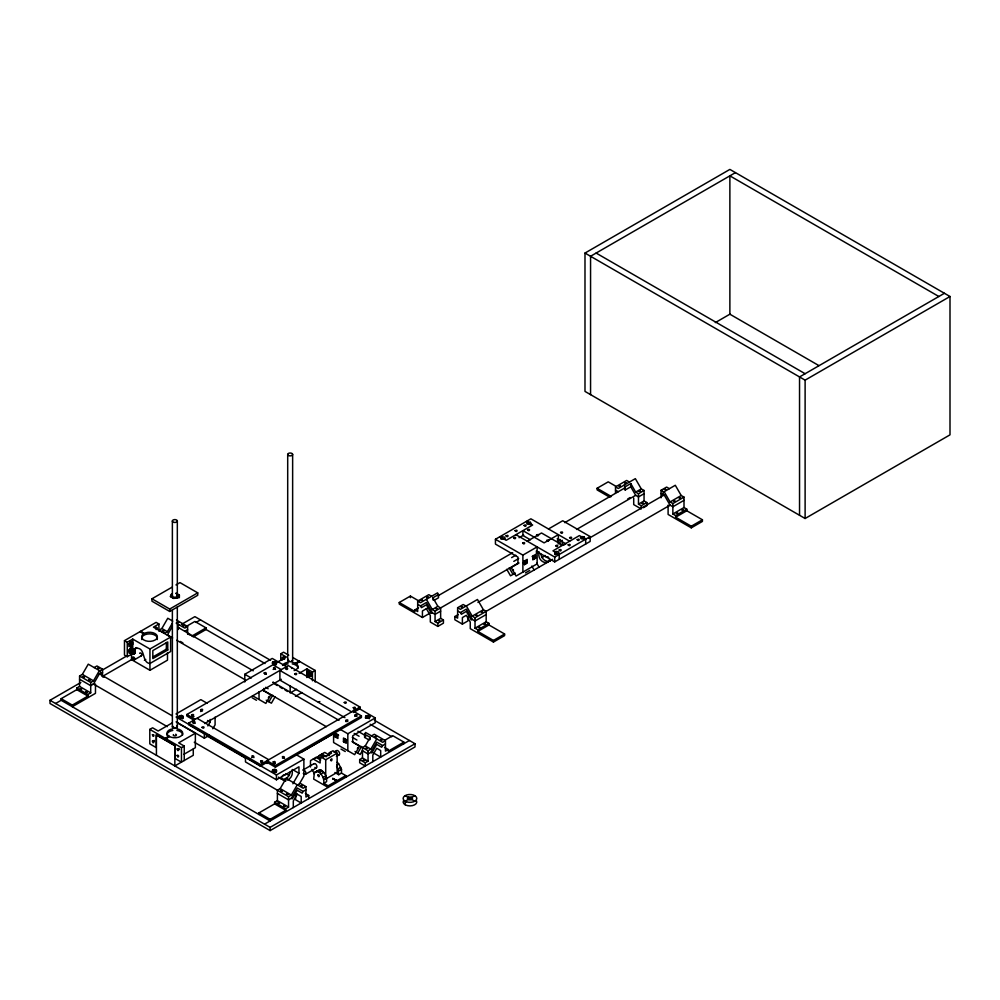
<?xml version="1.0" encoding="UTF-8"?>
<svg xmlns="http://www.w3.org/2000/svg" width="1000" height="1000" viewBox="0 0 1000 1000"><rect width="100%" height="100%" fill="white"/><g stroke="black" fill="none" stroke-linecap="round" stroke-linejoin="round"><path stroke-width="1.5" d="M133.887 654.212L133.75 650.45L136.588 647.588C133.463 648.975 136.838 653.375 133.887 654.212L132.738 653.562L127.263 656.725L124.475 655.113L124.475 640.638L156.125 622.362L158.912 623.975L158.912 631.213M310.738 673.413C310.938 676.975 307.438 670.913 310.425 672.862M269 696.562L268.387 697.625M200.575 711.513L202.425 710.888M158.912 623.975L153.425 627.137L170.625 637.075L170.625 651.55L149.95 663.487C141.05 662.675 146.412 646.4 135.188 648.388L136.488 647.675M284.538 658.288L284.538 659.287M313.625 764.275C316 761.012 319 770.025 314.862 767.438M171.537 593.913L170.325 596.525L173.637 598.438L178.15 597.737L179.363 595.125L176.062 593.225M171.737 594.038L170.6 596.487L173.713 598.275L177.95 597.625L179.088 595.175L175.987 593.375M179.425 715.8L178.863 717.025L180.425 717.938L182.562 717.6L183.137 716.363L181.575 715.462L179.425 715.8L179.425 717L181.575 716.675L183.137 717.575L182.562 718.812L182.562 717.6M272.775 661.9L272.2 663.138L273.762 664.05L275.912 663.713L276.488 662.475L274.913 661.575L272.775 661.9L272.775 663.112L274.913 662.775L276.488 663.688L275.912 664.925L275.912 663.713M272.762 769.688L272.2 770.925L273.762 771.825L275.9 771.488L276.475 770.263L274.913 769.35L272.762 769.688L272.762 770.888L274.913 770.562L276.475 771.462L275.9 772.7L275.9 771.488M365.538 717.025L366.112 715.788L368.25 715.462L369.825 716.363L369.825 717.575L368.25 716.663L366.112 717L365.538 718.238L365.538 717.025L367.1 717.938L369.25 717.6L369.825 716.363M79.575 676L90.712 682.438L90.712 692.862L79.575 686.425L79.575 676L82.35 674.4L88.263 664.163L100.4 671.162L100.4 674.375M90.712 682.438L93.5 680.837L99.412 670.588M99.412 673.812L93.5 684.05L90.712 685.662L79.575 679.225M172.362 623.175L167.438 631.712L164.65 633.325L159.075 630.1L161.863 628.5L167.775 618.263L172.725 621.112M167.438 634.925L172.362 626.4M178.912 624.688L177.938 626.4L177.938 629.612L178.912 627.913M207.887 725.938L210.162 721.988L210.162 719.412M212.812 728.775L215.087 724.837L215.087 717.125M268.925 701.775L272.712 695.225M275.15 696.688L271.388 703.2L266.212 700.212M280.85 778.562L282.312 776.05M297.25 784.812L291.337 795.05L288.55 796.663L288.55 807.087L277.4 800.65L277.4 790.225L280.188 788.612L286.1 778.375A6.825 5.575 -60 0 0 290.15 772.113M292.9 783.763L298.962 773.263L298.962 766.8L276.438 779.8L245.475 761.925L245.475 757.1M299.337 783.988L303.888 776.1L303.888 759.125L296.125 754.638M277.4 793.438L288.55 799.875L291.337 798.263L297.25 788.025L303.15 791.438L305.938 789.837M297.25 794.188L293.3 801.012L293.3 807.55M303.15 791.438L302.175 793.15L297.25 790.3L292.325 798.838L291.337 798.263M337.938 734.8L337.938 738.487L335.15 736.875L336.75 734.112M346.25 739.6L346.25 743.288L343.475 741.688L345.062 738.913M369.075 739.975L364.613 737.4L364.613 734.188L365.6 732.475L382.663 742.325L385.45 740.713L385.45 751.137L388.237 749.525L388.237 751.137L403.875 742.113L403.875 743.725M364.613 737.4L365.6 735.688M357.725 753.037L361.512 746.488M362.438 750.562L360.188 754.463L355.012 751.475M376.75 738.913L370.838 749.15L368.05 750.763L368.05 761.175L362.475 757.962L362.475 747.537L365.262 745.925L370.188 737.4L364.613 734.188M362.475 750.763L368.05 753.975L370.838 752.362L376.75 742.125L382.663 745.537L385.45 743.925M382.663 745.537L381.675 747.25L376.75 744.4L371.825 752.938L370.838 752.362M345.838 777.225L345.838 775.612L328.15 785.825L328.15 787.438L313.688 779.087L314.387 772.513L320.763 769.912C324.762 772.15 327.25 777.125 326.575 781.7L323.787 783.312C324.462 778.737 321.975 773.763 317.975 771.513L314.387 772.513M317.175 770.913L313.688 773.675M129.262 649.475C127.475 653.4 132.675 648.65 129.475 649.25M191.6 716.525L193.975 716.525M273.137 669.45C278.863 668.012 271.025 666.538 274.325 668.737M251.6 757.562C257.35 756.125 249.475 754.638 252.787 756.85M556.188 553.675L557.2 554.25M357.413 748.688L357.788 747.525M132.55 642.013L130.738 641.85L128.925 644.1L128.925 646.513L130.738 646.675L132.55 644.425L132.55 642.013L131.5 641.4L131.5 643.812L129.7 646.075L130.738 646.675M131.5 650.25L129.7 652.5L130.738 653.112L132.55 650.863L132.55 648.438L131.5 647.837L131.5 650.25L132.55 650.863M144.137 633.713L140.125 631.6L143.787 633.713L142.688 634.55A7.875 4.55 0 0 0 148.138 641.3A7.875 4.55 0 0 0 157.275 636.025A7.875 4.55 0 0 0 145.575 632.875L144.137 633.513L140.475 631.4L144.113 633.5M193.113 723.55L194.213 723.225M273.25 763.425L275.375 763.425M345.763 721.55L347.738 721.388M354.787 716.35L355.562 716M204.638 723.55L281.3 679.287M584.987 253.062L729.875 169.412L950 296.5L950 434.85L805.113 518.5L584.987 391.413L584.987 253.062L805.113 380.15L950 296.5M735.45 172.625L590.562 256.275L590.562 394.625M175.975 584.925L179.975 582.612L197.738 592.863L197.738 595.288L169.713 611.462L151.95 601.2L151.95 598.787L171.975 587.238M151.95 598.787L169.713 609.05L197.738 592.863M124.475 640.638L127.263 642.25L132.738 639.087L149.95 649.013L170.625 637.075M94.175 667.575L96.962 665.962L102.537 669.175L102.537 676.725M134.312 649.212L135.787 648.325M133.75 650.45L135.137 649.638M99.75 670.788L102.537 669.175M374.387 720.263L415.012 743.725L415.012 746.938L270.125 830.588L50 703.5L50 700.288L80.862 682.475M102.325 670.075L127.812 655.362M133.562 652L134.95 651.2M181.475 624.375L194.887 616.638L270.575 660.325M133.75 653.775L135.137 652.975M99.75 674.013L102.537 672.4M258.975 814.5L258.975 812.887L274.613 803.863L274.613 802.262L285.763 808.688L285.763 810.3L270.125 819.325L270.125 820.938L61.15 700.288L61.15 698.675L76.787 689.65L76.787 688.037L79.575 686.425M185.775 626.725L194.887 621.462L206.038 627.888L206.038 629.5L193.162 636.938M187.613 634.038L187.613 626.5L184.825 628.1L176.163 623.1M55.575 703.5L61.15 700.288M103.025 676.1L132.75 658.95M196 622.425L200.463 619.85M715.325 322.6L730.088 314.075M134.5 659.725L141.512 655.675M184.825 631.325L187.613 629.712M144.388 660.288L145.775 659.475M76.787 688.037L87.925 694.475L90.712 692.862M152.675 657.087L166.363 649.188L167.763 649.987L167.763 641.95L152.825 650.575L152.825 658.612L167.763 649.987M61.15 698.675L72.287 705.113L87.925 696.087L87.925 694.475M191.7 636.163L206.038 627.888M131.525 653.575L131.525 659.65L149.95 670.288L167.488 660.163L167.488 652.562M176.012 713.975L200.85 699.638L207.325 703.375M244.788 681.988L244.788 674.275L272.238 658.425L287.05 666.975M149.8 729.4L181.462 747.688L181.462 762.163L175.025 758.438L175.025 745.575L156.25 734.737L156.25 747.6L149.8 743.888L149.8 729.4L152.587 727.8L158.162 731.012L172.275 722.862M280.763 660.037L280.763 653.8L283.55 652.188L288.775 655.2M282.438 659.987L282.438 657.575L283.488 656.975L283.488 659.388M193.875 720.113L186.9 716.087L186.9 714.475L272.938 664.812L281.3 669.638M277.35 662.2L286.337 657.013L280.763 653.8M517.962 563.562L517.962 557.1L495.438 544.1L495.438 539.275L530.875 518.812L569.663 541.2M500.887 537.725L502.463 536.825L504.6 537.15L505.175 538.387L503.612 539.3L501.463 538.962L500.887 537.725L500.887 538.938M528.2 521.962L526.638 522.863L527.212 524.1L529.35 524.425L530.925 523.525L530.35 522.288L528.2 521.962L528.2 523.162L530.35 523.5L530.925 524.738L530.925 523.525M267.387 760.537L267.387 762.15L260.413 766.175L188.65 724.737L188.65 723.125L288.263 665.612L360.025 707.05L360.025 708.662L353.375 712.5M429.862 613.2L422.425 617.487L399.25 604.1L399.25 602.5L410.4 596.062L419.513 601.325M609.963 497.325L597.087 489.888L597.087 488.275L608.225 481.85L616.05 486.362M165.463 738.438L169.125 736.325L168.025 735.5A7.875 4.55 0 0 1 172.812 728.825M295.55 663.337C303.55 657.675 296.613 665.5 294.113 662.7A7.875 4.55 0 0 0 292.213 662.25M165.463 738.65L169.125 736.325M165.812 738.65L169.475 736.525L170.9 737.163A7.875 4.55 0 0 0 182.125 734.963A7.875 4.55 0 0 0 176.887 728.825M295.55 663.538L299.55 661.425L315.212 670.462L315.212 682.05M165.812 738.85L169.125 736.525M295.887 663.737L299.55 661.425M519.05 537.7L523.663 535.037M944.425 293.275L799.538 376.938L799.538 515.288M399.25 602.5L414.888 611.525L414.888 609.913L417.675 611.525L417.675 601.1L428.825 594.663L431.6 596.275M615.513 492.987L615.513 486.887L626.65 480.45L629.438 482.062M527.275 541.213L541.512 532.987L562.7 545.225M548.475 528.975L562.725 520.75L590.175 536.6L590.175 541.425L554.725 561.888L536.175 551.175M183.812 754.375L195.362 747.7L195.362 733.225L178.675 742.862L184.25 746.075L184.25 760.55M299.15 673.3L306.85 668.863L312.425 672.075L315.212 670.462M432.925 599.925L432.925 597.788L438.5 594.562L437.512 592.863L420.462 602.712L417.675 601.1M630.763 483.562L630.763 486.788L625.188 490L625.188 486.788L630.763 483.562L635.688 492.1L638.475 493.713L644.05 490.487L644.05 500.913L638.475 504.137L638.475 493.713M417.675 604.312L420.462 605.925L426.375 602.513L432.287 612.75L435.062 614.362L440.637 611.138M437.987 595.812L512.663 552.7M564.725 522.638L624.562 488.088M307.125 671.838L308.175 671.225L308.175 673.637L309.988 675.9L311.8 675.738L308.938 676.5L307.125 674.25L307.125 671.838L308.938 671.675L310.75 673.925L310.75 676.338M414.888 609.913L418.6 607.775M434.05 600.363L438.5 597.788L438.5 594.562M307.125 674.25L308.175 673.637M181.462 747.688L184.25 746.075M511.625 557.612L515.775 555.225M310.75 673.925L311.8 673.325M310.75 675.125L311.8 674.525M308.938 676.5L309.988 675.9M426.887 608.375L422.425 610.95L422.425 617.487M176.088 721.875L204.35 738.188L209.375 735.288M495.438 539.275L522.888 555.125L537.125 546.9L537.125 563.875L516.062 576.038L511.138 567.513L518.9 563.025M513.787 561.375L518.675 558.55M432.287 609.538L437.85 606.312L440.637 607.925L440.637 618.35L435.062 621.562L435.062 611.138L432.287 609.538L426.375 599.3M635.688 492.1L641.263 488.888L644.05 490.487M296.588 689.262L290.175 692.962L290.175 685.725M627.7 498.988L630.175 497.55M432.287 612.75L431.3 613.325L426.375 604.788L421.45 607.638L420.462 605.925M435.062 611.138L518.575 562.938M576.55 529.462L635.862 495.213M536.087 553.1L538.675 551.613M557.288 540.862L559.875 539.375M523.787 561.35L527.238 559.362L527.238 563.05L524.462 564.65L523.387 562.812M532.1 556.55L535.562 554.55L535.562 558.237L532.775 559.85L532.775 556.163M644.05 493.713L638.475 496.925L635.688 495.312L630.763 486.788M295.438 696.312L302.013 692.513M542.075 557.537L545.163 555.75M565.337 544.1L563.275 545.288A6.825 5.575 60 0 1 562.275 540.3M515.275 573.088L510.525 575.825L506.763 569.325M467.962 616.975L467.962 620.9L462.388 624.113L454.85 619.763L454.85 616.55L457.625 618.15L457.625 607.725L463.2 604.513L465.988 606.125M661.038 497.837L661.038 490.288L666.612 487.075L669.4 488.688M554.688 552.35L556.25 551.438L558.4 551.775L558.975 553.013L557.4 553.913L555.262 553.587L554.688 552.35L555.262 554.788L555.262 553.587M435.062 621.562L437.85 623.175L443.425 619.963L443.425 623.175L437.85 626.4L430.312 622.038L430.312 615.5L426.375 608.675M638.475 504.137L641.263 505.737L646.838 502.525L646.838 505.737L643.487 507.675M525.45 572.9L529.712 570.438M515.938 534.675L554.725 557.062L590.175 536.6M457.625 610.95L460.412 612.55L466.325 609.138L472.238 619.375L475.025 620.988L486.175 614.55M477.95 602.438L552.612 559.325M589.012 538.312L664.525 494.712M454.85 616.55L458.188 614.612M318.438 702.35L319.837 701.538M472.238 616.163L483.387 609.725L486.175 611.337L486.175 621.763L475.025 628.2L475.025 617.775L472.238 616.163L466.325 605.925M664.163 491.712L670.075 501.95L681.213 495.513L684 497.113L684 507.537L672.862 513.975L672.862 503.55L684 497.113M472.238 619.375L471.25 619.95L466.325 611.413L461.4 614.263L460.412 612.55M475.025 617.775L670.425 504.95M684 500.337L672.862 506.775L670.075 505.163L664.163 494.925M475.025 628.2L477.812 629.8L488.963 623.375L488.963 624.975L504.6 634L504.6 635.612L493.45 642.05L470.262 628.663L470.262 622.125L466.325 615.3L462.388 617.575L462.388 624.113M672.862 513.975L675.65 515.588L686.787 509.15L686.787 510.763L702.425 519.788L702.425 521.4L691.287 527.837L668.1 514.45L668.1 505.163L669.087 505.725M477.812 629.8L477.812 631.413L488.963 624.975M675.65 515.588L675.65 517.2L686.787 510.763M188.65 723.125L260.413 764.562L360.025 707.05M267.038 763.5L267.038 760.738L275.4 765.562L361.425 715.9L361.425 717.513L275.4 767.175L265.887 761.65M477.812 631.413L493.45 640.438L504.6 634M675.65 517.2L691.287 526.225L702.425 519.788M302.087 751.762L334.3 733.162M246.825 757.875L276.438 774.975L303.888 759.125M340.062 729.275L347.825 733.763L375.275 717.913L375.275 722.738L352.75 735.738L352.75 742.2L359.575 746.15L354.65 754.675L333.587 742.513L333.587 733.25M319.125 755.638L324.688 752.412L329.275 755.062M319.488 757.775L322.55 756.012M302.938 770.075L313.725 763.85M333.95 752.163L336.65 750.612M321.525 757.35L325.712 759.762L337.137 753.162L337.137 772.412L326.987 778.275M371.512 735.888L374.3 734.275L385.45 740.713M305.387 774.325L316.175 768.1M336.413 756.413L339.1 754.862M316.525 771.438L319.312 769.825M317.975 771.513L320.763 769.912M297.587 785.013L300.375 783.4L305.938 786.612L305.938 797.038L308.725 795.438L308.725 798.65M319.513 772.412L322.3 770.8M320.95 774L323.738 772.387M336.788 764.85L338.65 763.775L341.488 769.287L341.488 773.1L345.838 775.612M274.613 802.262L277.4 800.65M384.9 740.188L392.725 735.675L403.875 742.113M305.938 786.612L303.15 788.225L286.1 778.375A6.825 5.575 -60 0 1 279.725 777.65M323.1 777.537L325.875 775.938M341.488 773.1L338.7 774.7L338 768.938L340.788 767.325M323.787 779.5L326.575 777.9M338.7 770.9L341.488 769.287M359.688 759.575L365.262 762.788L365.262 766.012L359.688 762.788L359.688 759.575L362.475 757.962M336.825 781.025L332.688 778.438L337.175 780.612M332.688 778.637L337.175 780.825M285.763 808.688L288.55 807.087M365.262 762.788L368.05 761.175M264.55 824.15L409.438 740.5M50 700.288L270.125 827.375L415.012 743.725M414.787 795.638L405.138 801.213L405.138 804.75M253.688 762.275L254.762 761.663M353.587 708.962L355.525 709.112M260.938 762.45L262.688 762.45M282.462 758.075C288 756.812 279.637 755.612 283.325 757.675M282.438 657.575L284.25 657.412M274.012 668.95L275.55 669.438M264.988 674.163L265.663 674.137M355.538 716.012C360.138 714.475 351.975 714.087 355.85 715.812M346.838 721.012C350.65 719.1 342.287 719.95 347.45 721.3M194.188 723.2L195.087 723.425M283.325 757.862L284.525 758.388M252.787 757.038L253.988 757.562M155.438 627.587L157.238 627.75L157.238 628.962L156.2 628.35M132.55 648.438L130.738 648.288L128.925 650.537L128.925 652.95L130.738 653.112M584.138 536.912L582 536.575L580.438 537.487L581.013 538.713L583.15 539.05L584.712 538.138L584.138 536.912L584.138 538.112L582 537.788M265.625 674.163L266.188 674.338M356.175 716.012L356.912 716.35M273.188 682.375L274.575 683.188M938.85 296.5L729.875 175.85L729.875 314.2L818.863 365.575M596.125 253.062L805.113 373.713M661.038 490.288L663.825 491.9M661.038 493.512L663.825 495.125M684 507.537L686.787 509.15M670.075 501.95L672.862 503.55M644.05 500.913L646.838 502.525M615.513 486.887L618.288 488.488L635.35 478.65L641.263 488.888M615.513 490.1L618.288 491.712M597.087 488.275L611.413 496.55M557.163 538.812L565.913 543.862M526.388 521.4L532.663 525.013L506.188 540.3L499.925 536.675M530.413 539.812L522.913 535.475L522.913 530.65L544.1 542.875L558.337 534.663L558.337 543.925M486.175 621.763L488.963 623.375M457.625 607.725L460.412 609.338L477.475 599.487L483.387 609.725M440.637 618.35L443.425 619.963M292.688 657.463L299.212 661.225M359.125 708.587L375.275 717.913M353.062 711.075L361.425 715.9M351.675 711.875L279.9 670.438L279.9 680.1L344.925 717.65M205.675 629.3L265 663.538M370.163 724.262L391.737 736.712M176.462 620.062L187.613 626.5M178.562 627.7L253.225 670.812M272.938 682.188L339 720.337M357.875 731.225L365.962 735.9M187.925 633.888L190.4 635.312M274.788 684.087L277.35 685.562M279.913 687.05L282.475 688.525M285.038 690L287.6 691.488M384.513 747.387L388.237 749.525M354.2 733.438L359.087 736.25M244.788 674.275L251.262 678.012M265.65 687.312L268.125 688.737M352.262 737.325L356.925 740.013M161.863 628.5L167.438 631.712M365.262 745.925L370.838 749.15M180.375 641.45L182.862 642.887M373.263 752.812L380.688 757.1L380.688 750.562L376.75 748.288L372.812 755.113L372.812 761.65M167.25 634.825L172.65 637.938M176.688 640.275L245.45 679.975M262.975 690.088L326.35 726.675M351.962 741.462L368.05 750.763M263.012 690.4L270.775 694.875L265.85 703.413L252.55 695.738M338.612 735.188L335.15 733.188L335.15 736.875M346.925 739.987L343.475 738L343.475 741.688M252.2 697.8L256.475 700.275M341 749.075L345.262 751.538M337.137 753.162L332.95 750.75L328.775 753.162L328.775 755.575M330.163 752.362L331.562 753.162L325.7 756.538L324.312 755.738L320.138 758.15L320.138 762.975L313.263 759.013M405.138 795.638L414.787 801.213M129.7 641.237L130.738 641.85M131.5 642.613L132.55 643.213M131.5 643.812L132.55 644.425M321.9 754.025L326.488 756.675M131.5 649.05L132.55 649.65M320.637 760.05L316.05 757.4L310.487 760.625L310.487 766.988M334.913 772.513L338.7 774.7M332.688 778.438L336.825 780.825M323.787 783.312L328.15 785.825M207.575 720.5L210.162 721.988M292.488 769.525L298.962 773.263M197.013 718.3L268.775 759.737M186.9 714.475L195.263 719.312M289.1 775.438L285.887 773.875A2.475 2.025 -60 0 1 283.337 774.938M176.088 717.038L204.35 733.363L204.35 738.188M234.15 751.012L246.088 757.887M99.05 673.6L171.863 715.638M206.912 735.875L246.012 758.45M278.375 777.125L285.663 781.338M101.975 676.062L104.213 677.35M305.387 793.5L308.725 795.438M177.413 722.862L195.362 733.225M296.725 793.888L301.188 796.462L301.188 803L295.613 799.788L295.613 794.55M82.35 674.4L93.5 680.837M280.188 788.612L291.337 795.05M93.138 683.838L167.3 726.65M194.262 742.225L288.55 796.663M76.787 689.65L87.925 696.087M274.613 803.863L285.763 810.3M258.975 812.887L270.125 819.325M295.887 663.538L297 664.375A7.875 4.55 0 0 1 294.113 670.588M513.525 570.25L512.975 569.487M179.5 749.525L178.888 748.462M337.2 762.188L338.65 763.775M336.575 766.575L338 768.938M681.213 495.513L675.3 485.275L663.175 492.275L663.175 495.487M624.2 485.075L625.188 486.788M624.2 488.3L625.188 490M548.125 556.875L550.312 560.65M533.962 555.475L535.562 558.237M536.75 563.225L539.025 567.175M531.825 566.075L534.1 570.013M509.2 567.85L512.987 574.4M432.925 597.788L437.85 606.312M311.875 769.412L313.263 771.825M544.963 555.388L545.275 555.962A2.475 2.025 60 0 0 547.3 557.112M154.412 741.225L154.162 740.362M805.113 380.15L805.113 518.5M691.287 526.225L691.287 527.837M641.263 505.737L641.263 508.963L633.713 504.6L633.713 498.062M585.688 544.012L585.688 539.188L579.412 535.575L552.95 550.85L559.212 554.475L559.212 559.3M554.725 557.062L554.725 561.888M530.35 522.288L530.35 523.5M524.462 560.962L524.462 564.65M522.888 555.125L522.888 572.1M493.45 640.438L493.45 642.05M437.85 623.175L437.85 626.4M410.4 596.062L410.4 597.675M370.188 737.4L370.188 739.538M369.25 717.6L369.25 718.812M368.25 715.462L368.25 716.663M366.112 715.788L366.112 717M347.825 733.763L347.825 750.738M325.712 759.762L325.712 779M312.425 672.075L312.425 680.763M306.85 668.863L306.85 677.537M292.638 454.438A2.475 1.425 0 0 1 288.938 455.675A2.475 1.425 0 0 1 288.938 453.2A2.475 1.425 0 0 1 292.638 454.438L292.638 660.362M287.7 454.438L287.7 660.362M276.488 662.475L276.488 663.688M276.475 770.263L276.475 771.462M276.438 774.975L276.438 779.8M275.4 765.562L275.4 767.175M274.913 661.575L274.913 662.775M274.913 769.35L274.913 770.562M273.762 771.825L273.762 773.025M270.125 827.375L270.125 830.588M263.95 688.35L263.95 690.938M260.413 764.562L260.413 766.175M259.025 691.75L259.025 699.475M193.275 749.062L193.275 755.288L174.85 765.925L174.85 745.675L156.425 735.037L156.425 755.288M183.137 716.363L183.137 717.575M181.575 715.462L181.575 716.675M179.363 595.125L179.363 597.537M179.088 595.175L179.088 597.587M177.325 521.025A2.475 1.425 0 0 1 173.612 522.263A2.475 1.425 0 0 1 173.612 519.788A2.475 1.425 0 0 1 177.325 521.025L177.325 595.9M177.325 606.825L177.325 726.938M172.375 521.025L172.375 595.9M172.375 609.938L172.375 726.938M169.713 609.05L169.713 611.462M166.363 642.487L166.363 649.188M156.2 627.15L156.2 629.562M149.95 649.013L149.95 670.288M132.738 639.087L132.738 653.562M127.263 642.25L127.263 656.725M95.475 684.05L95.475 693.337L72.287 706.725L72.287 705.113M291.663 660.588A1.55 0.9 0 0 1 291.512 660.812M289.387 661.137A1.55 0.9 0 0 1 288.675 660.588M175.938 727.575A1.55 0.9 0 0 1 173.75 727.575M173.5 727.387A1.55 0.9 0 0 1 173.5 726.488M560.388 544.913A6.825 5.575 60 0 1 560.562 540.025M548.138 561.912A6.825 5.575 60 0 1 540.95 560.212A6.825 5.575 60 0 1 539.362 552.275M550.1 559.725A6.825 5.575 60 0 1 549.275 560.988M551.438 559.738A6.825 5.575 60 0 1 545.15 560.55A6.825 5.575 60 0 1 541.013 554.2M176.6 594.812A2.475 1.425 0 0 1 175.487 597.212A2.475 1.425 0 0 1 172.45 595.462M176.6 725.925A2.475 1.425 0 0 1 175.487 728.325A2.475 1.425 0 0 1 172.45 726.575M292.562 659.987A2.475 1.425 0 0 1 289.525 661.737A2.475 1.425 0 0 1 288.425 659.35M291.8 770.188A6.825 5.575 -60 0 1 287.438 780.062M285.887 780.425A6.825 5.575 -60 0 1 283.025 779.812M282.562 665.462A7.875 4.55 0 0 1 288.125 662.25M284.6 665.037A7.875 4.55 0 0 1 288.125 663.863M292.213 663.863A7.875 4.55 0 0 1 298.05 668.25M291.512 668.012A1.55 0.9 0 0 1 291.725 668.45M141.9 639.6A7.875 4.55 0 0 1 149.512 633.875A7.875 4.55 0 0 1 157.125 639.6M167.237 736.012A7.875 4.55 0 0 1 172.812 730.438M176.887 730.438A7.875 4.55 0 0 1 182.725 734.837M303.3 769.963A2.45 1.412 60 0 1 305.9 773.2A2.45 1.412 60 0 1 303.3 773.438M336.138 751.737A2.45 1.412 60 0 1 338.025 750.825A2.45 1.412 60 0 1 339.588 754.075A2.45 1.412 60 0 1 337.425 754.412M317.887 757.45A6.825 3.938 60 0 1 323.8 756.925M315.312 758.15A6.825 3.938 60 0 1 320.737 758.688M416.55 800.95A6.825 3.938 0 0 1 409.963 805.9A6.825 3.938 0 0 1 403.375 800.95M175.625 734.262A1.55 0.9 0 0 1 176.188 735.487A1.55 0.9 0 0 1 174.075 735.812A1.55 0.9 0 0 1 173.5 734.587M139.675 653.388A1.55 0.9 60 0 1 140.925 653.2A1.55 0.9 60 0 1 141.825 655.075A1.55 0.9 60 0 1 140.738 655.6M524.925 561.962C526.4 566.525 528 559.175 524.925 561.962M533.237 557.15C534.725 561.725 536.312 554.375 533.237 557.15M128.85 643.888C130.25 646.888 131.113 639.8 128.85 643.888M330.588 760.113C331.975 763.125 332.837 756.025 330.588 760.113M152.45 734.688C153.125 738.988 155.425 733.75 152.45 734.688M152.45 741.125C153.125 745.413 155.425 740.188 152.45 741.125M177.138 748.95C177.812 753.238 180.125 748 177.138 748.95M177.138 755.387C177.812 759.675 180.125 754.438 177.138 755.387M317.9 775.037C318.575 779.325 320.875 774.087 317.9 775.037M335.425 735.987C336.45 740.275 338.725 732.562 335.425 735.987M343.738 740.788C344.762 745.075 347.038 737.375 343.738 740.788M80.25 688.737L81.7 688.838L80.25 688.737M83.038 676.7L84.488 676.812L83.038 676.7M85.825 691.95L87.275 692.062L85.825 691.95M88.612 679.912L90.062 680.025L88.612 679.912M97.638 668.263L99.1 668.375L97.638 668.263M162.537 630.8L163.988 630.913L162.537 630.8M177.15 622.362L178.6 622.475L177.15 622.362M182.725 625.575L184.175 625.688L182.725 625.575M180.287 717.8L181.737 717.9L180.287 717.8M191.6 714.925C193.4 717.8 195.037 712.8 191.6 714.925M193 722.113C194.788 725 196.438 720 193 722.113M200.625 709.712C202.413 712.588 204.062 707.6 200.625 709.712M202.013 727.325C203.812 730.2 205.45 725.212 202.013 727.325M264.125 673.05C265.925 675.925 267.562 670.938 264.125 673.05M273.625 663.9L275.075 664.013L273.625 663.9M260.625 761.162C262.425 764.038 264.062 759.05 260.625 761.162M285.637 668.625C287.438 671.513 289.088 666.513 285.637 668.625M273.125 761.988C274.925 764.862 276.562 759.875 273.125 761.988M294.662 673.838C296.462 676.712 298.1 671.725 294.662 673.838M273.625 771.688L275.075 771.8L273.625 771.688M278.087 802.95L279.538 803.062L278.087 802.95M280.863 790.913L282.325 791.025L280.863 790.913M283.65 806.162L285.113 806.275L283.65 806.162M286.438 794.137L287.887 794.25L286.438 794.137M301.05 785.7L302.5 785.812L301.125 785.6M344.25 702.463C346.05 705.35 347.688 700.35 344.25 702.463M353.263 707.675C355.062 710.55 356.712 705.562 353.263 707.675M366.962 717.788L368.413 717.9L366.962 717.788M363.162 760.263L364.613 760.375L363.162 760.263M365.95 748.238L367.4 748.337L365.95 748.238M374.975 736.587L376.438 736.688L374.975 736.587M380.55 739.8L382 739.912L380.55 739.8M421.138 600.188L422.587 600.3L421.138 600.188M426.712 596.962L428.162 597.075L426.712 596.962M435.75 608.625L437.2 608.725L435.825 608.513M438.537 620.65L439.988 620.763L438.612 620.55M461.1 606.812L462.55 606.925L461.1 606.812M475.7 615.25L477.163 615.363L475.7 615.25M481.275 612.025L482.725 612.137L481.275 612.025M478.488 627.275L479.938 627.388L478.488 627.275M484.062 624.062L485.513 624.175L484.062 624.062M506.05 535.85C507.85 538.725 509.487 533.737 506.05 535.85M515.062 530.65C516.862 533.525 518.513 528.525 515.062 530.65M513.638 537.863C515.438 540.737 517.075 535.75 513.638 537.863M524.087 525.438C525.875 528.312 527.525 523.325 524.087 525.438M522.65 543.062C524.45 545.95 526.1 540.95 522.65 543.062M527.562 529.825C529.362 532.7 531.013 527.7 527.562 529.825M536.587 535.025C538.387 537.9 540.025 532.913 536.587 535.025M546.65 540.475C548.438 543.362 550.087 538.362 546.65 540.475M555.662 545.688C557.463 548.562 559.1 543.575 555.662 545.688M560.575 532.438C562.375 535.312 564.012 530.325 560.575 532.438M559.15 550.062C560.95 552.95 562.587 547.95 559.15 550.062M569.587 537.638C571.388 540.525 573.038 535.525 569.587 537.638M568.162 544.862C569.963 547.737 571.6 542.737 568.162 544.862M577.188 539.65C578.975 542.537 580.625 537.537 577.188 539.65M618.975 485.962L620.425 486.075L618.975 485.962M624.55 482.75L626 482.863L624.55 482.75M639.15 491.188L640.612 491.3L639.15 491.188M641.938 503.212L643.388 503.325L641.938 503.212M664.5 489.375L665.95 489.487L664.5 489.375M673.538 501.025L674.987 501.138L673.538 501.025M679.112 497.812L680.562 497.925L679.112 497.812M676.325 513.062L677.775 513.175L676.325 513.062M681.9 509.85L683.35 509.95L681.9 509.85M408.525 797.262L408.05 797.513A2.475 1.425 0 0 0 407.95 799.262L408.387 799.525A2.475 1.425 0 0 0 411.4 799.587L411.875 799.338A2.475 1.425 0 0 0 411.975 797.6L411.538 797.325A2.475 1.425 0 0 0 408.525 797.262M406.55 801.838A6.825 3.938 0 0 0 416.788 798.425A6.825 3.938 0 0 0 406.55 795.013A6.825 3.938 0 0 0 406.55 801.838M132.625 657.75A1.55 0.9 60 0 0 134.275 659.8A1.55 0.9 60 0 0 134.275 657.6A1.55 0.9 60 0 0 132.625 657.75"/></g></svg>
